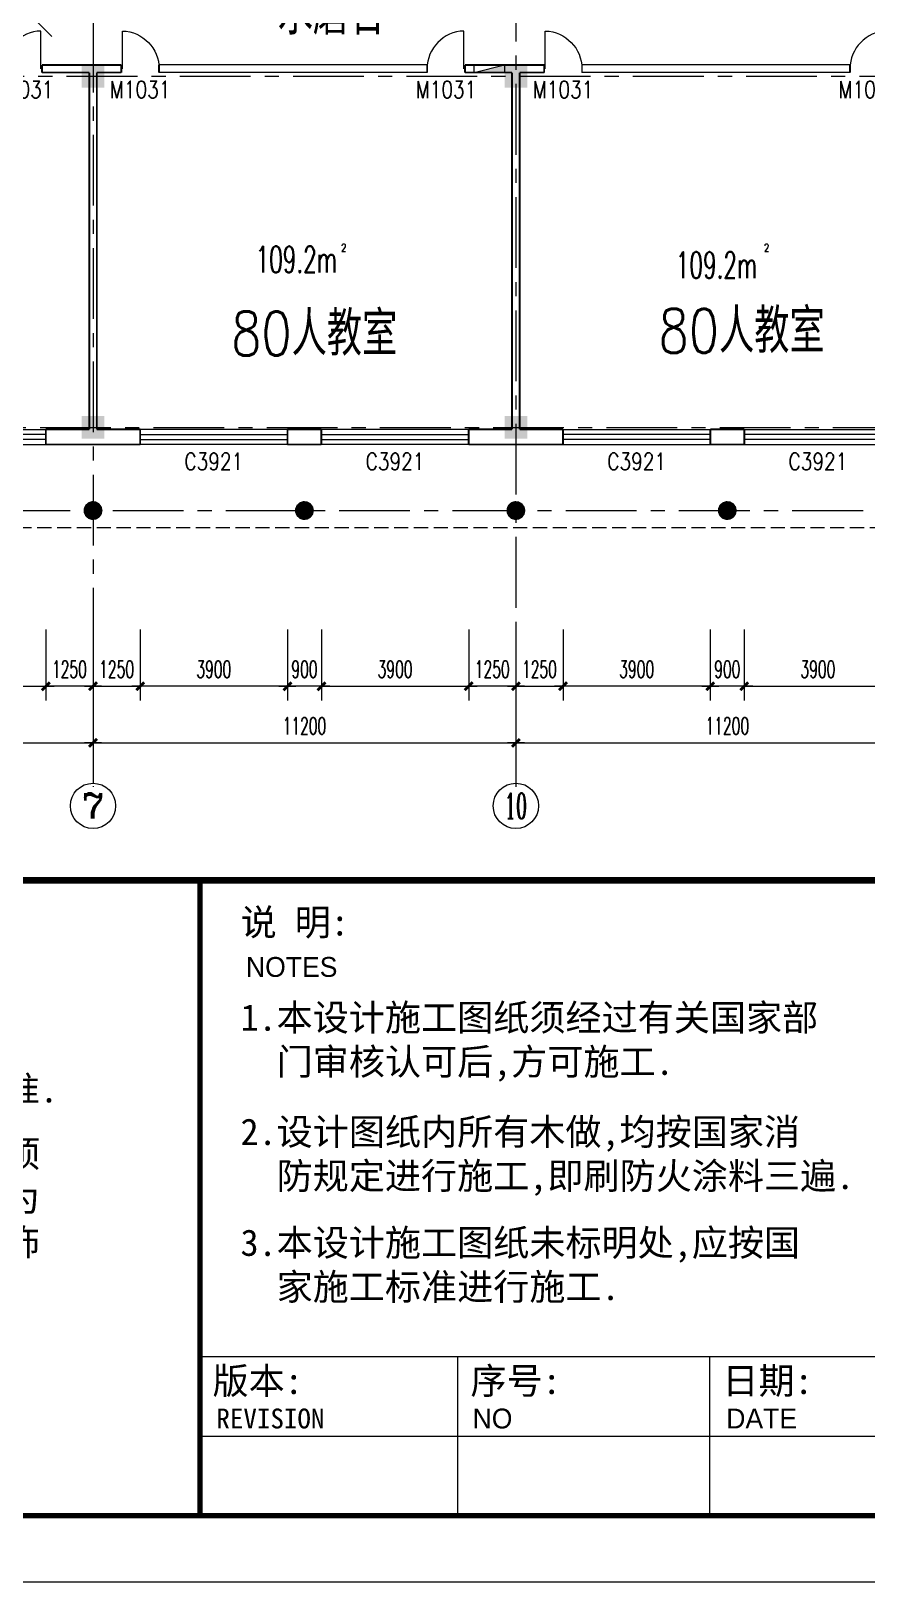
# Model space of a CAD drawing. Extents: x 1575758 to 1999219, y -897052 to -636879.
# Drawn here: x 1785633 to 1807775, y -738192 to -697117 of the extents above; entities that cross this region are included whole.
import ezdxf
from ezdxf.enums import TextEntityAlignment as Align

# ---------------------------------------------------------------- set-up
doc = ezdxf.new("R2010")
doc.units = 0
doc.header["$LTSCALE"] = 1500
doc.header["$MEASUREMENT"] = 0
doc.linetypes.add('CENTER', pattern=[2, 1.25, -0.25, 0.25, -0.25])
doc.linetypes.add('DASH', pattern=[0.35, 0.25, -0.1])
doc.layers.get('0').update_dxf_attribs({"linetype": 'CONTINUOUS', "lineweight": 5})
doc.layers.get('DEFPOINTS').update_dxf_attribs({"linetype": 'CONTINUOUS', "lineweight": 5})
for name, color, linetype, lineweight in [('AXIS', 7, 'CONTINUOUS', 5), ('AXIS_TEXT', 7, 'CONTINUOUS', 5), ('COLUMN', 7, 'CONTINUOUS', 5), ('DOTE', 7, 'CENTER', 5), ('PUB_DIM', 7, 'CONTINUOUS', 5), ('PUB_TEXT', 7, 'CONTINUOUS', 5), ('U型玻璃', 7, 'CONTINUOUS', 5), ('WALL', 7, 'CONTINUOUS', 5), ('WINDOW', 7, 'CONTINUOUS', 0), ('WINDOW_TEXT', 7, 'CONTINUOUS', 5), ('我的', 7, 'CONTINUOUS', 5), ('消火栓', 7, 'CONTINUOUS', 5), ('虚线', 7, 'DASH', 5)]:
    doc.layers.add(name, color=color, linetype=linetype, lineweight=lineweight)
doc.styles.add('_SIMPLEX', font='SIMPLEX.shx', dxfattribs={"width": 0.6})
doc.styles.add('COMPLEX', font='COMPLEX')
doc.styles.add('DIM_FONT', font='romans.shx', dxfattribs={"width": 0.6})
doc.styles.add('H1', font='romans.shx', dxfattribs={"width": 1.2, "bigfont": 'hztxt.shx'})
doc.styles.add('SIMPLEX', font='SIMPLEX.SHX', dxfattribs={"width": 0.6})
doc.styles.get("Standard").update_dxf_attribs({"font": 'simhei.ttf', "height": 1.2})
doc.dimstyles.new('NORMAL', dxfattribs={"dimscale": 1.5, "dimtxt": 300, "dimasz": 1, "dimexe": 250, "dimexo": 300, "dimgap": 150, "dimtad": 1, "dimdec": 0, "dimdsep": 46, "dimtxsty": 'DIM_FONT', "dimblk1": '_DIMX', "dimblk2": '_DIMX', "dimsah": 1, "dimcen": 2.5, "dimdle": 0.3, "dimclrd": 256, "dimclre": 256, "dimclrt": 256, "dimadec": 0, "dimazin": 0, "dimtfac": 1, "dimtdec": 0, "dimtix": 1, "dimtmove": 2, "dimatfit": 3, "dimldrblk": '_DIMX', "dimfxl": 1, "dimtvp": 1, "dimtolj": 1, "dimtzin": 0, "dimlwd": -1, "dimlwe": -1, "dimarcsym": 0})

# ---------------------------------------------------------------- blocks, each defined once
blk = doc.blocks.new('_FZH')
blk.add_solid([(0.5, -0.5), (-0.5, -0.5), (0.5, 0.5), (-0.5, 0.5)])
blk = doc.blocks.new('M_A2ZXL')
blk.add_line((-0.472, 0), (-0.472, -1))
blk.add_arc((-0.5, 0), 1, 271.6231, 0)
blk = doc.blocks.new('M_S2RKC')
for points in [[(-0.409, 0.297), (0.156, -0.481), (-0.495, 0.105), (-0.495, -0.105)], [(-0.053, 0.503), (0.156, -0.481), (-0.253, 0.438), (-0.409, 0.297)], [(0.338, 0.376), (0.156, -0.481), (0.156, 0.481), (-0.053, 0.503)], [(0.506, 0), (0.156, -0.481), (0.462, 0.206), (0.338, 0.376)], [(0.462, -0.206), (0.338, -0.376), (0.506, 0), (0.156, -0.481)], [(-0.495, -0.105), (0.156, -0.481), (-0.409, -0.297), (-0.253, -0.438)], [(-0.253, -0.438), (0.156, -0.481), (-0.053, -0.503)]]:
    blk.add_solid(points)
blk = doc.blocks.new('_WBLK')
for p, q in [((-0.5, 0.5), (0.5, 0.5)), ((0.5, 0.167), (-0.5, 0.167)), ((0.5, -0.167), (-0.5, -0.167)), ((-0.5, -0.5), (0.5, -0.5))]:
    blk.add_line(p, q)
at = {"layer": 'WINDOW_TEXT', "style": 'SIMPLEX', "flags": 9}
blk.add_attdef('A', text='', height=1, dxfattribs=at).set_placement((0, 1.5), align=Align.MIDDLE)
blk = doc.blocks.new('A$C68C06AB7')
at = {"layer": '消火栓'}
blk.add_hatch(color=256, dxfattribs=at).paths.add_polyline_path([(800, 200), (0, 200), (800, 0)])
blk.add_line((0, 200), (800, 0), dxfattribs=at)
blk.add_lwpolyline([(0, 200), (0, 0), (800, 0), (800, 200)], close=True, dxfattribs=at)
blk = doc.blocks.new('_DIMX')
blk.add_line((-150, 0), (150, 0))
at = {"const_width": 50}
blk.add_lwpolyline([(-70, -70), (70, 70)], dxfattribs=at)
blk = doc.blocks.new('*D1152')
at = {"layer": 'AXIS'}
for p, q in [((1776075, -712970), (1776075, -716345)), ((1787275, -712970), (1787275, -716345)), ((1776076, -715970), (1787273, -715970))]:
    blk.add_line(p, q, dxfattribs=at)
at = {"layer": 'DEFPOINTS', "color": 0, "lineweight": 5}
for p in [(1776075, -712520), (1787275, -712520), (1787275, -715970)]:
    blk.add_point(p, dxfattribs=at)
at = {"layer": 'AXIS', "xscale": 1.5, "yscale": 1.5, "zscale": 1.5, "rotation": 180}
blk.add_blockref('_DIMX', (1776075, -715970), dxfattribs=at)
at = {"layer": 'AXIS', "xscale": 1.5, "yscale": 1.5, "zscale": 1.5}
blk.add_blockref('_DIMX', (1787275, -715970), dxfattribs=at)
at = {"layer": 'AXIS', "insert": (1781675, -715520), "char_height": 450, "attachment_point": 5, "style": 'DIM_FONT'}
blk.add_mtext('\\A1;11200', dxfattribs=at)
blk = doc.blocks.new('*D1153')
at = {"layer": 'AXIS'}
for p, q in [((1787275, -712970), (1787275, -716345)), ((1798475, -712970), (1798475, -716345)), ((1787276, -715970), (1798473, -715970))]:
    blk.add_line(p, q, dxfattribs=at)
at = {"layer": 'DEFPOINTS', "color": 0, "lineweight": 5}
for p in [(1787275, -712520), (1798475, -712520), (1798475, -715970)]:
    blk.add_point(p, dxfattribs=at)
at = {"layer": 'AXIS', "xscale": 1.5, "yscale": 1.5, "zscale": 1.5, "rotation": 180}
blk.add_blockref('_DIMX', (1787275, -715970), dxfattribs=at)
at = {"layer": 'AXIS', "xscale": 1.5, "yscale": 1.5, "zscale": 1.5}
blk.add_blockref('_DIMX', (1798475, -715970), dxfattribs=at)
at = {"layer": 'AXIS', "insert": (1792875, -715520), "char_height": 450, "attachment_point": 5, "style": 'DIM_FONT'}
blk.add_mtext('\\A1;11200', dxfattribs=at)
blk = doc.blocks.new('*D1154')
at = {"layer": 'AXIS'}
for p, q in [((1798475, -712970), (1798475, -716345)), ((1809675, -712970), (1809675, -716345)), ((1798476, -715970), (1809673, -715970))]:
    blk.add_line(p, q, dxfattribs=at)
at = {"layer": 'DEFPOINTS', "color": 0, "lineweight": 5}
for p in [(1798475, -712520), (1809675, -712520), (1809675, -715970)]:
    blk.add_point(p, dxfattribs=at)
at = {"layer": 'AXIS', "xscale": 1.5, "yscale": 1.5, "zscale": 1.5, "rotation": 180}
blk.add_blockref('_DIMX', (1798475, -715970), dxfattribs=at)
at = {"layer": 'AXIS', "xscale": 1.5, "yscale": 1.5, "zscale": 1.5}
blk.add_blockref('_DIMX', (1809675, -715970), dxfattribs=at)
at = {"layer": 'AXIS', "insert": (1804075, -715520), "char_height": 450, "attachment_point": 5, "style": 'DIM_FONT'}
blk.add_mtext('\\A1;11200', dxfattribs=at)
blk = doc.blocks.new('_AXISO')
blk.add_circle((0, 0), 0.5)
at = {"layer": 'AXIS_TEXT', "style": 'COMPLEX', "width": 1.041667}
blk.add_attdef('A', text='', height=0.56, dxfattribs=at).set_placement((-0.25, -0.28), (0.25, -0.28), align=Align.FIT)
blk = doc.blocks.new('*D1209')
at = {"layer": 'DEFPOINTS', "color": 0, "lineweight": 5}
for p in [(1782125, -712520), (1786025, -712520), (1786025, -714470)]:
    blk.add_point(p, dxfattribs=at)
at = {"layer": 'PUB_DIM'}
for p, q in [((1782125, -712970), (1782125, -714845)), ((1786025, -712970), (1786025, -714845)), ((1782126, -714470), (1786023, -714470))]:
    blk.add_line(p, q, dxfattribs=at)
at = {"layer": 'PUB_DIM', "xscale": 1.5, "yscale": 1.5, "zscale": 1.5, "rotation": 180}
blk.add_blockref('_DIMX', (1782125, -714470), dxfattribs=at)
at = {"layer": 'PUB_DIM', "xscale": 1.5, "yscale": 1.5, "zscale": 1.5}
blk.add_blockref('_DIMX', (1786025, -714470), dxfattribs=at)
at = {"layer": 'PUB_DIM', "insert": (1784075, -714020), "char_height": 450, "attachment_point": 5, "style": 'DIM_FONT'}
blk.add_mtext('\\A1;3900', dxfattribs=at)
blk = doc.blocks.new('*D1212')
at = {"layer": 'DEFPOINTS', "color": 0, "lineweight": 5}
for p in [(1793325, -712520), (1797225, -712520), (1797225, -714470)]:
    blk.add_point(p, dxfattribs=at)
at = {"layer": 'PUB_DIM'}
for p, q in [((1793325, -712970), (1793325, -714845)), ((1797225, -712970), (1797225, -714845)), ((1793326, -714470), (1797223, -714470))]:
    blk.add_line(p, q, dxfattribs=at)
at = {"layer": 'PUB_DIM', "xscale": 1.5, "yscale": 1.5, "zscale": 1.5, "rotation": 180}
blk.add_blockref('_DIMX', (1793325, -714470), dxfattribs=at)
at = {"layer": 'PUB_DIM', "xscale": 1.5, "yscale": 1.5, "zscale": 1.5}
blk.add_blockref('_DIMX', (1797225, -714470), dxfattribs=at)
at = {"layer": 'PUB_DIM', "insert": (1795275, -714020), "char_height": 450, "attachment_point": 5, "style": 'DIM_FONT'}
blk.add_mtext('\\A1;3900', dxfattribs=at)
blk = doc.blocks.new('*D1213')
at = {"layer": 'DEFPOINTS', "color": 0, "lineweight": 5}
for p in [(1792425, -712520), (1793325, -712520), (1792425, -714470)]:
    blk.add_point(p, dxfattribs=at)
at = {"layer": 'PUB_DIM'}
for p, q in [((1792425, -712970), (1792425, -714845)), ((1793325, -712970), (1793325, -714845)), ((1792423, -714470), (1792422, -714470)), ((1793325, -714470), (1792425, -714470)), ((1793326, -714470), (1793328, -714470))]:
    blk.add_line(p, q, dxfattribs=at)
at = {"layer": 'PUB_DIM', "xscale": 1.5, "yscale": 1.5, "zscale": 1.5}
for p, rotation in [((1792425, -714470), 359.9999999999852), ((1793325, -714470), 179.9999999999851)]:
    blk.add_blockref('_DIMX', p, dxfattribs=dict(at, rotation=rotation))
at = {"layer": 'PUB_DIM', "insert": (1792875, -714020), "char_height": 450, "attachment_point": 5, "style": 'DIM_FONT'}
blk.add_mtext('\\A1;900', dxfattribs=at)
blk = doc.blocks.new('*D1214')
at = {"layer": 'DEFPOINTS', "color": 0, "lineweight": 5}
for p in [(1788525, -712520), (1792425, -712520), (1788525, -714470)]:
    blk.add_point(p, dxfattribs=at)
at = {"layer": 'PUB_DIM'}
for p, q in [((1788525, -712970), (1788525, -714845)), ((1792425, -712970), (1792425, -714845)), ((1792423, -714470), (1788526, -714470))]:
    blk.add_line(p, q, dxfattribs=at)
at = {"layer": 'PUB_DIM', "xscale": 1.5, "yscale": 1.5, "zscale": 1.5}
for p, rotation in [((1788525, -714470), 179.9999999999966), ((1792425, -714470), 359.9999999999966)]:
    blk.add_blockref('_DIMX', p, dxfattribs=dict(at, rotation=rotation))
at = {"layer": 'PUB_DIM', "insert": (1790475, -714020), "char_height": 450, "attachment_point": 5, "style": 'DIM_FONT'}
blk.add_mtext('\\A1;3900', dxfattribs=at)
blk = doc.blocks.new('*D1215')
at = {"layer": 'DEFPOINTS', "color": 0, "lineweight": 5}
for p in [(1804525, -712520), (1808425, -712520), (1808425, -714470)]:
    blk.add_point(p, dxfattribs=at)
at = {"layer": 'PUB_DIM'}
for p, q in [((1804525, -712970), (1804525, -714845)), ((1808425, -712970), (1808425, -714845)), ((1804526, -714470), (1808423, -714470))]:
    blk.add_line(p, q, dxfattribs=at)
at = {"layer": 'PUB_DIM', "xscale": 1.5, "yscale": 1.5, "zscale": 1.5, "rotation": 180}
blk.add_blockref('_DIMX', (1804525, -714470), dxfattribs=at)
at = {"layer": 'PUB_DIM', "xscale": 1.5, "yscale": 1.5, "zscale": 1.5}
blk.add_blockref('_DIMX', (1808425, -714470), dxfattribs=at)
at = {"layer": 'PUB_DIM', "insert": (1806475, -714020), "char_height": 450, "attachment_point": 5, "style": 'DIM_FONT'}
blk.add_mtext('\\A1;3900', dxfattribs=at)
blk = doc.blocks.new('*D1216')
at = {"layer": 'DEFPOINTS', "color": 0, "lineweight": 5}
for p in [(1803625, -712520), (1804525, -712520), (1803625, -714470)]:
    blk.add_point(p, dxfattribs=at)
at = {"layer": 'PUB_DIM'}
for p, q in [((1803625, -712970), (1803625, -714845)), ((1804525, -712970), (1804525, -714845)), ((1803623, -714470), (1803622, -714470)), ((1804525, -714470), (1803625, -714470)), ((1804526, -714470), (1804528, -714470))]:
    blk.add_line(p, q, dxfattribs=at)
at = {"layer": 'PUB_DIM', "xscale": 1.5, "yscale": 1.5, "zscale": 1.5}
for p, rotation in [((1803625, -714470), 359.9999999999852), ((1804525, -714470), 179.9999999999851)]:
    blk.add_blockref('_DIMX', p, dxfattribs=dict(at, rotation=rotation))
at = {"layer": 'PUB_DIM', "insert": (1804075, -714020), "char_height": 450, "attachment_point": 5, "style": 'DIM_FONT'}
blk.add_mtext('\\A1;900', dxfattribs=at)
blk = doc.blocks.new('*D1217')
at = {"layer": 'DEFPOINTS', "color": 0, "lineweight": 5}
for p in [(1799725, -712520), (1803625, -712520), (1799725, -714470)]:
    blk.add_point(p, dxfattribs=at)
at = {"layer": 'PUB_DIM'}
for p, q in [((1799725, -712970), (1799725, -714845)), ((1803625, -712970), (1803625, -714845)), ((1803623, -714470), (1799726, -714470))]:
    blk.add_line(p, q, dxfattribs=at)
at = {"layer": 'PUB_DIM', "xscale": 1.5, "yscale": 1.5, "zscale": 1.5}
for p, rotation in [((1799725, -714470), 179.9999999999966), ((1803625, -714470), 359.9999999999966)]:
    blk.add_blockref('_DIMX', p, dxfattribs=dict(at, rotation=rotation))
at = {"layer": 'PUB_DIM', "insert": (1801675, -714020), "char_height": 450, "attachment_point": 5, "style": 'DIM_FONT'}
blk.add_mtext('\\A1;3900', dxfattribs=at)
blk = doc.blocks.new('*D1253')
at = {"layer": 'DEFPOINTS', "color": 0, "lineweight": 5}
for p in [(1786025, -712520), (1787275, -712520), (1786025, -714470)]:
    blk.add_point(p, dxfattribs=at)
at = {"layer": 'PUB_DIM'}
for p, q in [((1786025, -712970), (1786025, -714845)), ((1787275, -712970), (1787275, -714845)), ((1786023, -714470), (1786022, -714470)), ((1787275, -714470), (1786025, -714470)), ((1787276, -714470), (1787278, -714470))]:
    blk.add_line(p, q, dxfattribs=at)
at = {"layer": 'PUB_DIM', "xscale": 1.5, "yscale": 1.5, "zscale": 1.5}
for p, rotation in [((1786025, -714470), 359.9999999999893), ((1787275, -714470), 179.9999999999893)]:
    blk.add_blockref('_DIMX', p, dxfattribs=dict(at, rotation=rotation))
at = {"layer": 'PUB_DIM', "insert": (1786650, -714020), "char_height": 450, "attachment_point": 5, "style": 'DIM_FONT'}
blk.add_mtext('\\A1;1250', dxfattribs=at)
blk = doc.blocks.new('*D1254')
at = {"layer": 'DEFPOINTS', "color": 0, "lineweight": 5}
for p in [(1787275, -712520), (1788525, -712520), (1788525, -714470)]:
    blk.add_point(p, dxfattribs=at)
at = {"layer": 'PUB_DIM'}
for p, q in [((1787275, -712970), (1787275, -714845)), ((1788525, -712970), (1788525, -714845)), ((1787273, -714470), (1787272, -714470)), ((1787275, -714470), (1788525, -714470)), ((1788526, -714470), (1788528, -714470))]:
    blk.add_line(p, q, dxfattribs=at)
at = {"layer": 'PUB_DIM', "xscale": 1.5, "yscale": 1.5, "zscale": 1.5}
blk.add_blockref('_DIMX', (1787275, -714470), dxfattribs=at)
at = {"layer": 'PUB_DIM', "xscale": 1.5, "yscale": 1.5, "zscale": 1.5, "rotation": 180}
blk.add_blockref('_DIMX', (1788525, -714470), dxfattribs=at)
at = {"layer": 'PUB_DIM', "insert": (1787900, -714020), "char_height": 450, "attachment_point": 5, "style": 'DIM_FONT'}
blk.add_mtext('\\A1;1250', dxfattribs=at)
blk = doc.blocks.new('*D1255')
at = {"layer": 'DEFPOINTS', "color": 0, "lineweight": 5}
for p in [(1797225, -712520), (1798475, -712520), (1797225, -714470)]:
    blk.add_point(p, dxfattribs=at)
at = {"layer": 'PUB_DIM'}
for p, q in [((1797225, -712970), (1797225, -714845)), ((1798475, -712970), (1798475, -714845)), ((1797223, -714470), (1797222, -714470)), ((1798475, -714470), (1797225, -714470)), ((1798476, -714470), (1798478, -714470))]:
    blk.add_line(p, q, dxfattribs=at)
at = {"layer": 'PUB_DIM', "xscale": 1.5, "yscale": 1.5, "zscale": 1.5}
for p, rotation in [((1797225, -714470), 359.9999999999893), ((1798475, -714470), 179.9999999999893)]:
    blk.add_blockref('_DIMX', p, dxfattribs=dict(at, rotation=rotation))
at = {"layer": 'PUB_DIM', "insert": (1797850, -714020), "char_height": 450, "attachment_point": 5, "style": 'DIM_FONT'}
blk.add_mtext('\\A1;1250', dxfattribs=at)
blk = doc.blocks.new('*D1256')
at = {"layer": 'DEFPOINTS', "color": 0, "lineweight": 5}
for p in [(1798475, -712520), (1799725, -712520), (1799725, -714470)]:
    blk.add_point(p, dxfattribs=at)
at = {"layer": 'PUB_DIM'}
for p, q in [((1798475, -712970), (1798475, -714845)), ((1799725, -712970), (1799725, -714845)), ((1798473, -714470), (1798472, -714470)), ((1798475, -714470), (1799725, -714470)), ((1799726, -714470), (1799728, -714470))]:
    blk.add_line(p, q, dxfattribs=at)
at = {"layer": 'PUB_DIM', "xscale": 1.5, "yscale": 1.5, "zscale": 1.5}
blk.add_blockref('_DIMX', (1798475, -714470), dxfattribs=at)
at = {"layer": 'PUB_DIM', "xscale": 1.5, "yscale": 1.5, "zscale": 1.5, "rotation": 180}
blk.add_blockref('_DIMX', (1799725, -714470), dxfattribs=at)
at = {"layer": 'PUB_DIM', "insert": (1799100, -714020), "char_height": 450, "attachment_point": 5, "style": 'DIM_FONT'}
blk.add_mtext('\\A1;1250', dxfattribs=at)

msp = doc.modelspace()

# ---------------------------------------------------------------- linework, layer by layer
at = {"layer": 'AXIS'}
for p, q in [((1787274.9, -715531.4), (1787274.9, -717037.7)), ((1798474.9, -715531.4), (1798474.9, -717037.7))]:
    msp.add_line(p, q, dxfattribs=at)
at = {"layer": 'AXIS', "color": 250}
for p, q in [((1811136.3, -732232.6), (1790108.1, -732232.6)), ((1796940, -736439.4), (1796940, -732232.6)), ((1803613.7, -736439.4), (1803613.7, -732232.6)), ((1811136.3, -734336), (1790108.1, -734336))]:
    msp.add_line(p, q, dxfattribs=at)
msp.add_lwpolyline([(1718225.2, -636878.8), (1718225.2, -738192.2), (1854945.7, -738192.2), (1854945.7, -636878.8)], close=True, dxfattribs=at)
at = {"layer": 'AXIS', "color": 0, "const_width": 140.2}
msp.add_lwpolyline([(1719978, -638631.6), (1719978, -736439.4), (1853192.9, -736439.4), (1853192.9, -638631.6)], close=True, dxfattribs=at)
at = {"layer": 'AXIS', "color": 0}
for points, const_width in [([(1719978, -719612.2), (1853192.9, -719612.2)], 175.3), ([(1790108.1, -736439.4), (1790108.1, -719612.2)], 140.2)]:
    msp.add_lwpolyline(points, dxfattribs=dict(at, const_width=const_width))
at = {"layer": 'DOTE'}
for p, q in [((1787274.9, -687866.6), (1787274.9, -717136.8)), ((1798474.9, -695516.6), (1798474.9, -717136.8)), ((1744574.9, -698316.6), (1828858.2, -698316.6)), ((1764874.9, -707616.6), (1828858.2, -707616.6)), ((1739795.7, -709816.6), (1828858.2, -709816.6))]:
    msp.add_line(p, q, dxfattribs=at)
at = {"layer": 'PUB_DIM'}
msp.add_line((1786184.4, -697261.5), (1785734.4, -696811.5), dxfattribs=at)
at = {"layer": 'U型玻璃'}
for p, q in [((1796124.9, -698016.6), (1789024.9, -698016.6)), ((1796124.9, -698216.6), (1789024.9, -698216.6)), ((1800224.9, -698016.6), (1800224.9, -698216.6)), ((1807324.9, -698016.6), (1800224.9, -698016.6)), ((1807324.9, -698216.6), (1800224.9, -698216.6))]:
    msp.add_line(p, q, dxfattribs=at)
at = {"layer": 'U型玻璃', "const_width": 50}
for points in [[(1789024.9, -698016.6), (1789024.9, -698216.6)], [(1796124.9, -698016.6), (1796124.9, -698216.6)], [(1807324.9, -698016.6), (1807324.9, -698216.6)]]:
    msp.add_lwpolyline(points, dxfattribs=at)
at = {"layer": 'WALL', "const_width": 50}
for points in [[(1785924.9, -698016.6), (1785924.9, -698216.6)], [(1788024.9, -698016.6), (1785924.9, -698016.6)], [(1787174.9, -698216.6), (1785924.9, -698216.6)], [(1787174.9, -707666.6), (1787174.9, -698216.6)], [(1788024.9, -698216.6), (1787374.9, -698216.6)], [(1787374.9, -707666.6), (1787374.9, -698216.6)], [(1788024.9, -698016.6), (1788024.9, -698216.6)], [(1797124.9, -698016.6), (1797124.9, -698216.6)], [(1799224.9, -698016.6), (1797124.9, -698016.6)], [(1798374.9, -698216.6), (1797124.9, -698216.6)], [(1798374.9, -707666.6), (1798374.9, -698216.6)], [(1799224.9, -698216.6), (1798574.9, -698216.6)], [(1798574.9, -707666.6), (1798574.9, -698216.6)], [(1799224.9, -698016.6), (1799224.9, -698216.6)], [(1786024.9, -708066.6), (1786024.9, -707666.6)], [(1787174.9, -707666.6), (1786024.9, -707666.6)], [(1788524.9, -707666.6), (1787374.9, -707666.6)], [(1788524.9, -708066.6), (1788524.9, -707666.6)], [(1793324.9, -707666.6), (1792424.9, -707666.6)], [(1792424.9, -708066.6), (1792424.9, -707666.6)], [(1793324.9, -708066.6), (1793324.9, -707666.6)], [(1797224.9, -708066.6), (1797224.9, -707666.6)], [(1798374.9, -707666.6), (1797224.9, -707666.6)], [(1799724.9, -707666.6), (1798574.9, -707666.6)], [(1799724.9, -708066.6), (1799724.9, -707666.6)], [(1803624.9, -708066.6), (1803624.9, -707666.6)], [(1804524.9, -707666.6), (1803624.9, -707666.6)], [(1804524.9, -708066.6), (1804524.9, -707666.6)], [(1788524.9, -708066.6), (1786024.9, -708066.6)], [(1793324.9, -708066.6), (1792424.9, -708066.6)], [(1799724.9, -708066.6), (1797224.9, -708066.6)], [(1804524.9, -708066.6), (1803624.9, -708066.6)]]:
    msp.add_lwpolyline(points, dxfattribs=at)
at = {"layer": '虚线'}
msp.add_line((1765324.9, -710266.6), (1824824.9, -710266.6), dxfattribs=at)

# ---------------------------------------------------------------- block references
at = {"layer": 'AXIS'}
ref = msp.add_blockref('_AXISO', (1787274.9, -717637.7), dxfattribs=dict(at, xscale=1200, yscale=1200, zscale=1200))
ref.add_attrib('A', '7', dxfattribs={"layer": 'AXIS_TEXT', "height": 672, "style": 'COMPLEX', "width": 1.339286}).set_placement((1786974.9, -717973.7), (1787574.9, -717973.7), align=Align.FIT)
ref = msp.add_blockref('_AXISO', (1798474.9, -717637.7), dxfattribs=dict(at, xscale=1200, yscale=1200, zscale=1200))
ref.add_attrib('A', '10', dxfattribs={"layer": 'AXIS_TEXT', "height": 672, "style": 'COMPLEX', "width": 0.646552}).set_placement((1798174.9, -717973.7), (1798774.9, -717973.7), align=Align.FIT)
at = {"layer": 'COLUMN'}
for name, p, xscale, yscale, zscale in [('_FZH', (1787274.9, -698316.6), 600, 600, 600), ('_FZH', (1798474.9, -698316.6), 600, 600, 600), ('_FZH', (1787274.9, -707616.6), 600, 600, 600), ('_FZH', (1798474.9, -707616.6), 600, 600, 600), ('M_S2RKC', (1787274.9, -709816.6), 500, 500, 500), ('M_S2RKC', (1792874.9, -709816.6), 500, 500, 500), ('M_S2RKC', (1798474.9, -709816.6), 500, 500, 500), ('M_S2RKC', (1804074.9, -709816.6), 500, 500, 500)]:
    msp.add_blockref(name, p, dxfattribs=dict(at, xscale=xscale, yscale=yscale, zscale=zscale))
at = {"layer": 'WINDOW'}
ref = msp.add_blockref('M_A2ZXL', (1785424.9, -698116.6), dxfattribs=dict(at, xscale=1000, yscale=1000, zscale=1000, rotation=180))
ref.add_attrib('A', 'M1031', dxfattribs={"layer": 'WINDOW_TEXT', "height": 450, "style": '_SIMPLEX', "width": 0.8, "flags": 8}).set_placement((1785424.9, -698666.6, -300246.1), align=Align.MIDDLE)
ref = msp.add_blockref('M_A2ZXL', (1788524.9, -698116.6), dxfattribs=dict(at, xscale=-1000, yscale=1000, zscale=1000, rotation=180.0000000000266))
ref.add_attrib('A', 'M1031', dxfattribs={"layer": 'WINDOW_TEXT', "height": 450, "style": '_SIMPLEX', "width": 0.8, "flags": 8}).set_placement((1788524.9, -698666.6, -300246.1), align=Align.MIDDLE)
ref = msp.add_blockref('M_A2ZXL', (1796624.9, -698116.6), dxfattribs=dict(at, xscale=1000, yscale=1000, zscale=1000, rotation=180))
ref.add_attrib('A', 'M1031', dxfattribs={"layer": 'WINDOW_TEXT', "height": 450, "style": '_SIMPLEX', "width": 0.8, "flags": 8}).set_placement((1796624.9, -698666.6, -300246.1), align=Align.MIDDLE)
ref = msp.add_blockref('M_A2ZXL', (1799724.9, -698116.6), dxfattribs=dict(at, xscale=-1000, yscale=1000, zscale=1000, rotation=180.0006479423298))
ref.add_attrib('A', 'M1031', dxfattribs={"layer": 'WINDOW_TEXT', "height": 450, "rotation": 0.00065, "style": '_SIMPLEX', "width": 0.8, "flags": 8}).set_placement((1799724.9, -698666.6, -300246.1), align=Align.MIDDLE)
ref = msp.add_blockref('M_A2ZXL', (1807824.9, -698116.6), dxfattribs=dict(at, xscale=1000, yscale=1000, zscale=1000, rotation=180))
ref.add_attrib('A', 'M1031', dxfattribs={"layer": 'WINDOW_TEXT', "height": 450, "style": '_SIMPLEX', "width": 0.8, "flags": 8}).set_placement((1807824.9, -698666.6, -300246.1), align=Align.MIDDLE)
ref = msp.add_blockref('_WBLK', (1784074.9, -707866.6), dxfattribs=dict(at, xscale=-3900, yscale=400.0000000572763, zscale=3900, rotation=180))
ref.add_attrib('A', 'C3921', dxfattribs={"layer": 'WINDOW_TEXT', "height": 450, "style": '_SIMPLEX', "width": 0.8, "flags": 8}).set_placement((1784074.9, -708516.6), align=Align.MIDDLE)
ref = msp.add_blockref('_WBLK', (1790474.9, -707866.6), dxfattribs=dict(at, xscale=3900, yscale=400.0000000572763, zscale=3900, rotation=180))
ref.add_attrib('A', 'C3921', dxfattribs={"layer": 'WINDOW_TEXT', "height": 450, "style": '_SIMPLEX', "width": 0.8, "flags": 8}).set_placement((1790474.9, -708516.6), align=Align.MIDDLE)
ref = msp.add_blockref('_WBLK', (1795274.9, -707866.6), dxfattribs=dict(at, xscale=3900, yscale=400.0000000569271, zscale=3900, rotation=180))
ref.add_attrib('A', 'C3921', dxfattribs={"layer": 'WINDOW_TEXT', "height": 450, "style": '_SIMPLEX', "width": 0.8, "flags": 8}).set_placement((1795274.9, -708516.6), align=Align.MIDDLE)
ref = msp.add_blockref('_WBLK', (1801674.9, -707866.6), dxfattribs=dict(at, xscale=-3900, yscale=400.0000000569271, zscale=3900, rotation=180))
ref.add_attrib('A', 'C3921', dxfattribs={"layer": 'WINDOW_TEXT', "height": 450, "style": '_SIMPLEX', "width": 0.8, "flags": 8}).set_placement((1801674.9, -708516.6), align=Align.MIDDLE)
ref = msp.add_blockref('_WBLK', (1806474.9, -707866.6), dxfattribs=dict(at, xscale=-3900, yscale=400.0000000572763, zscale=3900, rotation=180))
ref.add_attrib('A', 'C3921', dxfattribs={"layer": 'WINDOW_TEXT', "height": 450, "style": '_SIMPLEX', "width": 0.8, "flags": 8}).set_placement((1806474.9, -708516.6), align=Align.MIDDLE)
at = {"layer": '消火栓', "xscale": -1, "rotation": 180}
msp.add_blockref('A$C68C06AB7', (1797374.9, -698016.6), dxfattribs=at)

# ---------------------------------------------------------------- texts
at = {"layer": 'AXIS', "color": 250, "attachment_point": 1}
for s, insert, char_height, width in [('{\\fSimHei|b0|i0|c134|p2;\\C5;说 明:}', (1791183.5, -720369.6), 701.131, 6476.823), ('\\fￋￎￌ￥|b0|i0|c134|p2;\\C5;NOTES', (1791326.4, -721640.5), 525.848, 6476.823), ('{\\fSimHei|b0|i0|c134|p2;\\C5;1.本设计施工图纸须经过有关国家部\\P  门审核认可后,方可施工.}', (1791183.5, -722892.2), 701.131, 17463.279), ('{\\fSimHei|b0|i0|c134|p2;\\C5;2.若发现误差时,应以实际距离为准.}', (1771050.5, -724790.9), 701.131, 17463.279), ('{\\fSimHei|b0|i0|c134|p2;\\C5;2.设计图纸内所有木做,均按国家消\\P  防规定进行施工,即刷防火涂料三遍.}', (1791183.5, -725917.3), 701.131, 17463.279), ('{\\fSimHei|b0|i0|c134|p2;\\C5;3.图纸中标高是以地面饰面层(吊顶\\P饰面层)做完后的地面(吊顶)标高为\\P相对零标高(即以扣除地面(吊顶)饰\\P面层高度)}', (1771050.5, -726504.4), 701.131, 17463.279), ('{\\fSimHei|b0|i0|c134|p2;\\C5;3.本设计施工图纸未标明处,应按国\\P  家施工标准进行施工.}', (1791183.5, -728855.4), 701.131, 17463.279), ('{\\fSimHei|b0|i0|c134|p2;\\C5;版本:}', (1790440.8, -732512.7), 701.131, 6476.823), ('{\\fSimHei|b0|i0|c134|p2;\\C5;序号:}', (1797272.7, -732512.7), 701.131, 6476.823), ('{\\fSimHei|b0|i0|c134|p2;\\C5;日期:}', (1803946.4, -732512.7), 701.131, 6476.823), ('{\\fSimSun|b0|i0|c134|p2;\\C5;REVISION}', (1790542.3, -733600.1), 525.848, 6476.823), ('\\fￋￎￌ￥|b0|i0|c134|p2;\\C5;NO', (1797328.8, -733600.1), 525.848, 6476.823), ('\\fￋￎￌ￥|b0|i0|c134|p2;\\C5;DATE', (1804047.9, -733600.1), 525.848, 6476.823)]:
    msp.add_mtext(s, dxfattribs=dict(at, insert=insert, char_height=char_height, width=width))
at = {"layer": 'PUB_TEXT', "style": 'H1', "width": 0.8}
for p in [(1793847.5, -702956), (1805047.5, -702956)]:
    msp.add_text('2', height=200, dxfattribs=at).set_placement(p)
at = {"layer": '我的', "lineweight": 0, "style": 'H1', "width": 0.8}
for s, p in [('水磨石', (1792164.6, -697209.7)), ('80人教室', (1790934.8, -705711)), ('80人教室', (1802256.2, -705641.2))]:
    msp.add_text(s, height=1166.4, dxfattribs=at).set_placement(p)
at = {"layer": '我的', "color": 0, "lineweight": 5, "char_height": 700, "width": 2105.94, "attachment_point": 1, "style": 'DIM_FONT'}
for insert in [(1791580.5, -702815), (1802711.9, -702965.2)]:
    msp.add_mtext('{\\C3;109.2m}', dxfattribs=dict(at, insert=insert))

# ---------------------------------------------------------------- dimensions: what is measured, and where the dimension line sits
at = {"layer": 'AXIS'}
for base, p1, p2, picture, middle in [((1787274.9, -715970.3), (1776074.9, -712520.3), (1787274.9, -712520.3), '*D1152', (1781674.9, -715520.3)), ((1798474.9, -715970.3), (1787274.9, -712520.3), (1798474.9, -712520.3), '*D1153', (1792874.9, -715520.3)), ((1809674.9, -715970.3), (1798474.9, -712520.3), (1809674.9, -712520.3), '*D1154', (1804074.9, -715520.3))]:
    dim = msp.add_linear_dim(base=base, p1=p1, p2=p2, dimstyle='NORMAL', dxfattribs=at)
    dim.commit()
    dim.dimension.update_dxf_attribs({"geometry": picture, "text_midpoint": middle})
at = {"layer": 'PUB_DIM'}
for p1, p2, distance, picture, middle in [((1782124.9, -712520.3), (1786024.9, -712520.3), -1950, '*D1209', (1784074.9, -714020.3)), ((1787274.9, -712520.3), (1786024.9, -712520.3), 1950, '*D1253', (1786649.9, -714020.3)), ((1787274.9, -712520.3), (1788524.9, -712520.3), -1950, '*D1254', (1787899.9, -714020.3)), ((1792424.9, -712520.3), (1788524.9, -712520.3), 1950, '*D1214', (1790474.9, -714020.3)), ((1793324.9, -712520.3), (1792424.9, -712520.3), 1950, '*D1213', (1792874.9, -714020.3)), ((1793324.9, -712520.3), (1797224.9, -712520.3), -1950, '*D1212', (1795274.9, -714020.3)), ((1798474.9, -712520.3), (1797224.9, -712520.3), 1950, '*D1255', (1797849.9, -714020.3)), ((1798474.9, -712520.3), (1799724.9, -712520.3), -1950, '*D1256', (1799099.9, -714020.3)), ((1803624.9, -712520.3), (1799724.9, -712520.3), 1950, '*D1217', (1801674.9, -714020.3)), ((1804524.9, -712520.3), (1803624.9, -712520.3), 1950, '*D1216', (1804074.9, -714020.3)), ((1804524.9, -712520.3), (1808424.9, -712520.3), -1950, '*D1215', (1806474.9, -714020.3))]:
    dim = msp.add_aligned_dim(p1=p1, p2=p2, distance=distance, dimstyle='NORMAL', dxfattribs=at)
    dim.commit()
    dim.dimension.update_dxf_attribs({"geometry": picture, "text_midpoint": middle})

doc.saveas('drawing.dxf')
